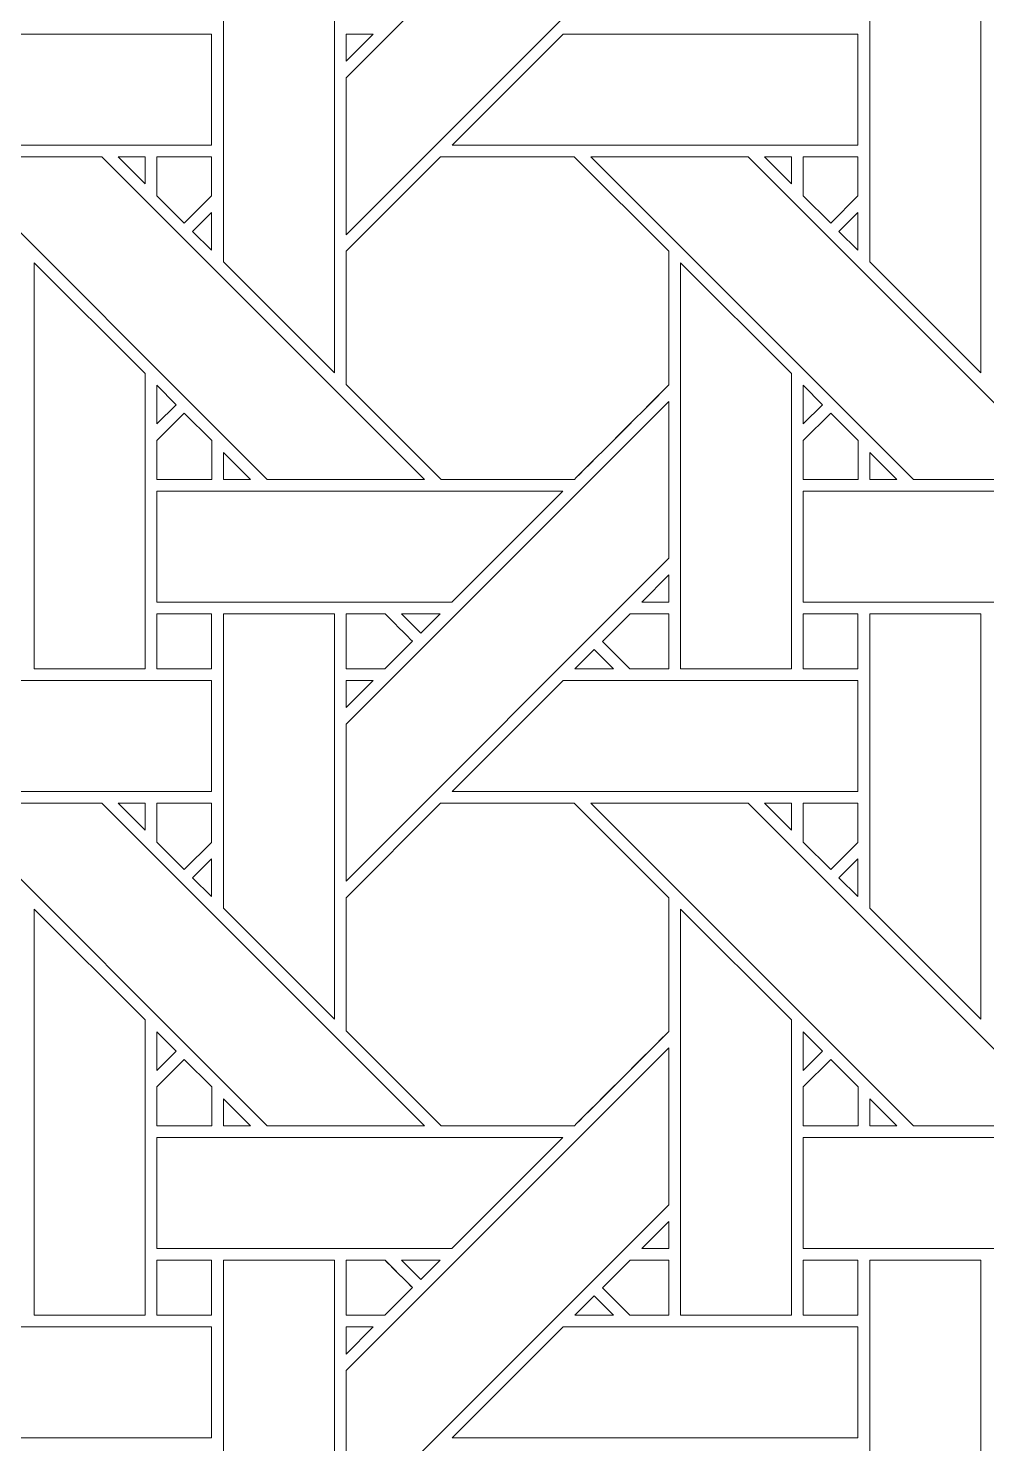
# Model space of a CAD drawing. Header units: inches. Extents: x 4.9 to 19.9, y 1.6 to 16.6.
# Drawn here: x 10.256 to 11.663, y 11.712 to 13.789 of the extents above; entities that cross this region are included whole.
import ezdxf

# ---------------------------------------------------------------- set-up
doc = ezdxf.new("R2010")
doc.units = ezdxf.units.IN
doc.header["$MEASUREMENT"] = 0
doc.layers.add('Design', color=7, linetype='Continuous', lineweight=0)

msp = doc.modelspace()

# ---------------------------------------------------------------- linework, layer by layer
at = {"layer": 'Design'}
for points, knots in [([(12.3829, 16.5948), (8.2407, 16.5948), (4.8829, 13.2369), (4.8829, 9.0948), (4.8829, 4.9526), (8.2407, 1.5948), (12.3829, 1.5948), (16.525, 1.5948), (19.8829, 4.9526), (19.8829, 9.0948), (19.8829, 13.2369), (16.525, 16.5948), (12.3829, 16.5948)], [0, 0, 0, 0, 1, 1, 1, 2, 2, 2, 3, 3, 3, 4, 4, 4, 4]), ([(12.3829, 15.6543), (8.7601, 15.6543), (5.8233, 12.7175), (5.8233, 9.0948), (5.8233, 5.472), (8.7601, 2.5353), (12.3829, 2.5353), (16.0056, 2.5353), (18.9424, 5.472), (18.9424, 9.0948), (18.9424, 12.7175), (16.0056, 15.6543), (12.3829, 15.6543)], [0, 0, 0, 0, 1, 1, 1, 2, 2, 2, 3, 3, 3, 4, 4, 4, 4]), ([(11.1966, 13.9603), (11.1966, 13.9603), (10.7229, 13.4866), (10.7229, 13.4866), (10.7229, 13.4866), (10.7229, 13.7167), (10.7229, 13.7167), (10.7229, 13.7167), (11.1966, 14.1903), (11.1966, 14.1903), (11.1966, 14.1903), (11.1966, 13.9603), (11.1966, 13.9603)], [0, 0, 0, 0, 1, 1, 1, 2, 2, 2, 3, 3, 3, 4, 4, 4, 4]), ([(10.5429, 13.4466), (10.5429, 13.4466), (10.5429, 13.8788), (10.5429, 13.8788), (10.5429, 13.8788), (10.7058, 13.8788), (10.7058, 13.8788), (10.7058, 13.8788), (10.7058, 13.2837), (10.7058, 13.2837), (10.7058, 13.2837), (10.5429, 13.4466), (10.5429, 13.4466)], [0, 0, 0, 0, 1, 1, 1, 2, 2, 2, 3, 3, 3, 4, 4, 4, 4]), ([(11.4916, 13.4466), (11.4916, 13.4466), (11.4916, 13.8788), (11.4916, 13.8788), (11.4916, 13.8788), (11.6545, 13.8788), (11.6545, 13.8788), (11.6545, 13.8788), (11.6545, 13.2837), (11.6545, 13.2837), (11.6545, 13.2837), (11.4916, 13.4466), (11.4916, 13.4466)], [0, 0, 0, 0, 1, 1, 1, 2, 2, 2, 3, 3, 3, 4, 4, 4, 4]), ([(10.5253, 13.7809), (10.5253, 13.7809), (10.5253, 13.6181), (10.5253, 13.6181), (10.5253, 13.6181), (9.9301, 13.6181), (9.9301, 13.6181), (9.9301, 13.6181), (10.0929, 13.7809), (10.0929, 13.7809), (10.0929, 13.7809), (10.5253, 13.7809), (10.5253, 13.7809)], [0, 0, 0, 0, 1, 1, 1, 2, 2, 2, 3, 3, 3, 4, 4, 4, 4]), ([(10.7628, 13.7809), (10.7628, 13.7809), (10.7229, 13.7411), (10.7229, 13.7411), (10.7229, 13.7411), (10.7229, 13.7809), (10.7229, 13.7809), (10.7229, 13.7809), (10.7628, 13.7809), (10.7628, 13.7809)], [0, 0, 0, 0, 1, 1, 1, 2, 2, 2, 3, 3, 3, 3]), ([(11.4741, 13.7809), (11.4741, 13.7809), (11.4741, 13.6181), (11.4741, 13.6181), (11.4741, 13.6181), (10.8788, 13.6181), (10.8788, 13.6181), (10.8788, 13.6181), (11.0416, 13.7809), (11.0416, 13.7809), (11.0416, 13.7809), (11.4741, 13.7809), (11.4741, 13.7809)], [0, 0, 0, 0, 1, 1, 1, 2, 2, 2, 3, 3, 3, 4, 4, 4, 4]), ([(10.838, 13.1273), (10.838, 13.1273), (10.6069, 13.1273), (10.6069, 13.1273), (10.6069, 13.1273), (10.1334, 13.601), (10.1334, 13.601), (10.1334, 13.601), (10.3643, 13.601), (10.3643, 13.601), (10.3643, 13.601), (10.838, 13.1273), (10.838, 13.1273)], [0, 0, 0, 0, 1, 1, 1, 2, 2, 2, 3, 3, 3, 4, 4, 4, 4]), ([(10.3884, 13.601), (10.3884, 13.601), (10.4279, 13.601), (10.4279, 13.601), (10.4279, 13.601), (10.4279, 13.5611), (10.4279, 13.5611), (10.4279, 13.5611), (10.3884, 13.601), (10.3884, 13.601)], [0, 0, 0, 0, 1, 1, 1, 2, 2, 2, 3, 3, 3, 3]), ([(10.5253, 13.601), (10.5253, 13.601), (10.5253, 13.5434), (10.5253, 13.5434), (10.5253, 13.5434), (10.4854, 13.5035), (10.4854, 13.5035), (10.4854, 13.5035), (10.445, 13.5438), (10.445, 13.5438), (10.445, 13.5438), (10.445, 13.601), (10.445, 13.601), (10.445, 13.601), (10.5253, 13.601), (10.5253, 13.601)], [0, 0, 0, 0, 1, 1, 1, 2, 2, 2, 3, 3, 3, 4, 4, 4, 5, 5, 5, 5]), ([(10.5253, 13.5434), (10.5253, 13.5434), (10.4854, 13.5035), (10.4854, 13.5035), (10.4854, 13.5035), (10.445, 13.5438), (10.445, 13.5438), (10.445, 13.5438), (10.445, 13.601), (10.445, 13.601), (10.445, 13.601), (10.5253, 13.601), (10.5253, 13.601), (10.5253, 13.601), (10.5253, 13.5434), (10.5253, 13.5434)], [0, 0, 0, 0, 1, 1, 1, 2, 2, 2, 3, 3, 3, 4, 4, 4, 5, 5, 5, 5]), ([(10.8616, 13.601), (10.8616, 13.601), (11.0578, 13.601), (11.0578, 13.601), (11.0578, 13.601), (11.1966, 13.4623), (11.1966, 13.4623), (11.1966, 13.4623), (11.1966, 13.2661), (11.1966, 13.2661), (11.1788, 13.2481), (11.0669, 13.1364), (11.0579, 13.1274), (11.0579, 13.1274), (10.8622, 13.1274), (10.8622, 13.1274), (10.8622, 13.1274), (10.7229, 13.2666), (10.7229, 13.2666), (10.7229, 13.2666), (10.7229, 13.4623), (10.7229, 13.4623), (10.7229, 13.4623), (10.8616, 13.601), (10.8616, 13.601)], [0, 0, 0, 0, 1, 1, 1, 2, 2, 2, 3, 3, 3, 4, 4, 4, 5, 5, 5, 6, 6, 6, 7, 7, 7, 8, 8, 8, 8]), ([(11.1966, 13.4623), (11.1966, 13.4623), (11.1966, 13.2661), (11.1966, 13.2661), (11.1787, 13.248), (11.0668, 13.1363), (11.0579, 13.1274), (11.0579, 13.1274), (10.8622, 13.1274), (10.8622, 13.1274), (10.8622, 13.1274), (10.7229, 13.2666), (10.7229, 13.2666), (10.7229, 13.2666), (10.7229, 13.4623), (10.7229, 13.4623), (10.7229, 13.4623), (10.8616, 13.601), (10.8616, 13.601), (10.8616, 13.601), (11.0578, 13.601), (11.0578, 13.601), (11.0578, 13.601), (11.1966, 13.4623), (11.1966, 13.4623)], [0, 0, 0, 0, 1, 1, 1, 2, 2, 2, 3, 3, 3, 4, 4, 4, 5, 5, 5, 6, 6, 6, 7, 7, 7, 8, 8, 8, 8]), ([(11.7867, 13.1273), (11.7867, 13.1273), (11.5556, 13.1273), (11.5556, 13.1273), (11.5556, 13.1273), (11.0821, 13.601), (11.0821, 13.601), (11.0821, 13.601), (11.313, 13.601), (11.313, 13.601), (11.313, 13.601), (11.7867, 13.1273), (11.7867, 13.1273)], [0, 0, 0, 0, 1, 1, 1, 2, 2, 2, 3, 3, 3, 4, 4, 4, 4]), ([(11.3372, 13.601), (11.3372, 13.601), (11.3766, 13.601), (11.3766, 13.601), (11.3766, 13.601), (11.3766, 13.5611), (11.3766, 13.5611), (11.3766, 13.5611), (11.3372, 13.601), (11.3372, 13.601)], [0, 0, 0, 0, 1, 1, 1, 2, 2, 2, 3, 3, 3, 3]), ([(11.474, 13.601), (11.474, 13.601), (11.474, 13.5434), (11.474, 13.5434), (11.474, 13.5434), (11.4341, 13.5035), (11.4341, 13.5035), (11.4341, 13.5035), (11.3938, 13.5438), (11.3938, 13.5438), (11.3938, 13.5438), (11.3938, 13.601), (11.3938, 13.601), (11.3938, 13.601), (11.474, 13.601), (11.474, 13.601)], [0, 0, 0, 0, 1, 1, 1, 2, 2, 2, 3, 3, 3, 4, 4, 4, 5, 5, 5, 5]), ([(11.474, 13.5434), (11.474, 13.5434), (11.4341, 13.5035), (11.4341, 13.5035), (11.4341, 13.5035), (11.3938, 13.5438), (11.3938, 13.5438), (11.3938, 13.5438), (11.3938, 13.601), (11.3938, 13.601), (11.3938, 13.601), (11.474, 13.601), (11.474, 13.601), (11.474, 13.601), (11.474, 13.5434), (11.474, 13.5434)], [0, 0, 0, 0, 1, 1, 1, 2, 2, 2, 3, 3, 3, 4, 4, 4, 5, 5, 5, 5]), ([(10.5253, 13.5191), (10.5253, 13.5191), (10.5253, 13.464), (10.5253, 13.464), (10.5253, 13.464), (10.4976, 13.4913), (10.4976, 13.4913), (10.4976, 13.4913), (10.5253, 13.5191), (10.5253, 13.5191)], [0, 0, 0, 0, 1, 1, 1, 2, 2, 2, 3, 3, 3, 3]), ([(11.4741, 13.5191), (11.4741, 13.5191), (11.4741, 13.464), (11.4741, 13.464), (11.4741, 13.464), (11.4463, 13.4913), (11.4463, 13.4913), (11.4463, 13.4913), (11.4741, 13.5191), (11.4741, 13.5191)], [0, 0, 0, 0, 1, 1, 1, 2, 2, 2, 3, 3, 3, 3]), ([(10.265, 12.8493), (10.265, 12.8493), (10.265, 13.4452), (10.265, 13.4452), (10.265, 13.4452), (10.4278, 13.283), (10.4278, 13.283), (10.4278, 13.283), (10.4278, 12.8493), (10.4278, 12.8493), (10.4278, 12.8493), (10.265, 12.8493), (10.265, 12.8493)], [0, 0, 0, 0, 1, 1, 1, 2, 2, 2, 3, 3, 3, 4, 4, 4, 4]), ([(11.2137, 12.8493), (11.2137, 12.8493), (11.2137, 13.4452), (11.2137, 13.4452), (11.2137, 13.4452), (11.3765, 13.283), (11.3765, 13.283), (11.3765, 13.283), (11.3765, 12.8493), (11.3765, 12.8493), (11.3765, 12.8493), (11.2137, 12.8493), (11.2137, 12.8493)], [0, 0, 0, 0, 1, 1, 1, 2, 2, 2, 3, 3, 3, 4, 4, 4, 4]), ([(10.4451, 13.2088), (10.4451, 13.2088), (10.4451, 13.2655), (10.4451, 13.2655), (10.4451, 13.2655), (10.4733, 13.2369), (10.4733, 13.2369), (10.4733, 13.2369), (10.4451, 13.2088), (10.4451, 13.2088)], [0, 0, 0, 0, 1, 1, 1, 2, 2, 2, 3, 3, 3, 3]), ([(11.3938, 13.2088), (11.3938, 13.2088), (11.3938, 13.2655), (11.3938, 13.2655), (11.3938, 13.2655), (11.422, 13.2369), (11.422, 13.2369), (11.422, 13.2369), (11.3938, 13.2088), (11.3938, 13.2088)], [0, 0, 0, 0, 1, 1, 1, 2, 2, 2, 3, 3, 3, 3]), ([(11.1966, 13.0116), (11.1966, 13.0116), (10.7229, 12.5379), (10.7229, 12.5379), (10.7229, 12.5379), (10.7229, 12.768), (10.7229, 12.768), (10.7229, 12.768), (11.1966, 13.2416), (11.1966, 13.2416), (11.1966, 13.2416), (11.1966, 13.0116), (11.1966, 13.0116)], [0, 0, 0, 0, 1, 1, 1, 2, 2, 2, 3, 3, 3, 4, 4, 4, 4]), ([(10.4451, 13.1271), (10.4451, 13.1271), (10.4451, 13.1844), (10.4451, 13.1844), (10.4451, 13.1844), (10.4854, 13.2247), (10.4854, 13.2247), (10.4854, 13.2247), (10.5257, 13.1844), (10.5257, 13.1844), (10.5257, 13.1844), (10.5257, 13.1271), (10.5257, 13.1271), (10.5257, 13.1271), (10.4451, 13.1271), (10.4451, 13.1271)], [0, 0, 0, 0, 1, 1, 1, 2, 2, 2, 3, 3, 3, 4, 4, 4, 5, 5, 5, 5]), ([(10.4854, 13.2247), (10.4854, 13.2247), (10.5257, 13.1844), (10.5257, 13.1844), (10.5257, 13.1844), (10.5257, 13.1271), (10.5257, 13.1271), (10.5257, 13.1271), (10.4451, 13.1271), (10.4451, 13.1271), (10.4451, 13.1271), (10.4451, 13.1844), (10.4451, 13.1844), (10.4451, 13.1844), (10.4854, 13.2247), (10.4854, 13.2247)], [0, 0, 0, 0, 1, 1, 1, 2, 2, 2, 3, 3, 3, 4, 4, 4, 5, 5, 5, 5]), ([(11.3938, 13.1271), (11.3938, 13.1271), (11.3938, 13.1844), (11.3938, 13.1844), (11.3938, 13.1844), (11.4341, 13.2247), (11.4341, 13.2247), (11.4341, 13.2247), (11.4745, 13.1844), (11.4745, 13.1844), (11.4745, 13.1844), (11.4745, 13.1271), (11.4745, 13.1271), (11.4745, 13.1271), (11.3938, 13.1271), (11.3938, 13.1271)], [0, 0, 0, 0, 1, 1, 1, 2, 2, 2, 3, 3, 3, 4, 4, 4, 5, 5, 5, 5]), ([(11.4341, 13.2247), (11.4341, 13.2247), (11.4745, 13.1844), (11.4745, 13.1844), (11.4745, 13.1844), (11.4745, 13.1271), (11.4745, 13.1271), (11.4745, 13.1271), (11.3938, 13.1271), (11.3938, 13.1271), (11.3938, 13.1271), (11.3938, 13.1844), (11.3938, 13.1844), (11.3938, 13.1844), (11.4341, 13.2247), (11.4341, 13.2247)], [0, 0, 0, 0, 1, 1, 1, 2, 2, 2, 3, 3, 3, 4, 4, 4, 5, 5, 5, 5]), ([(10.543, 13.1273), (10.543, 13.1273), (10.543, 13.1671), (10.543, 13.1671), (10.543, 13.1671), (10.5827, 13.1273), (10.5827, 13.1273), (10.5827, 13.1273), (10.543, 13.1273), (10.543, 13.1273)], [0, 0, 0, 0, 1, 1, 1, 2, 2, 2, 3, 3, 3, 3]), ([(11.4917, 13.1273), (11.4917, 13.1273), (11.4917, 13.1671), (11.4917, 13.1671), (11.4917, 13.1671), (11.5314, 13.1273), (11.5314, 13.1273), (11.5314, 13.1273), (11.4917, 13.1273), (11.4917, 13.1273)], [0, 0, 0, 0, 1, 1, 1, 2, 2, 2, 3, 3, 3, 3]), ([(11.0408, 13.1101), (11.0408, 13.1101), (10.8781, 12.9474), (10.8781, 12.9474), (10.8781, 12.9474), (10.4451, 12.9474), (10.4451, 12.9474), (10.4451, 12.9474), (10.4451, 13.1101), (10.4451, 13.1101), (10.4451, 13.1101), (11.0408, 13.1101), (11.0408, 13.1101)], [0, 0, 0, 0, 1, 1, 1, 2, 2, 2, 3, 3, 3, 4, 4, 4, 4]), ([(11.9895, 13.1101), (11.9895, 13.1101), (11.8268, 12.9474), (11.8268, 12.9474), (11.8268, 12.9474), (11.3938, 12.9474), (11.3938, 12.9474), (11.3938, 12.9474), (11.3938, 13.1101), (11.3938, 13.1101), (11.3938, 13.1101), (11.9895, 13.1101), (11.9895, 13.1101)], [0, 0, 0, 0, 1, 1, 1, 2, 2, 2, 3, 3, 3, 4, 4, 4, 4]), ([(11.1966, 12.9474), (11.1966, 12.9474), (11.1568, 12.9474), (11.1568, 12.9474), (11.1568, 12.9474), (11.1966, 12.9872), (11.1966, 12.9872), (11.1966, 12.9872), (11.1966, 12.9474), (11.1966, 12.9474)], [0, 0, 0, 0, 1, 1, 1, 2, 2, 2, 3, 3, 3, 3]), ([(10.4451, 12.8494), (10.4451, 12.8494), (10.4451, 12.9301), (10.4451, 12.9301), (10.4451, 12.9301), (10.5253, 12.9301), (10.5253, 12.9301), (10.5253, 12.9301), (10.5253, 12.8494), (10.5253, 12.8494), (10.5253, 12.8494), (10.4451, 12.8494), (10.4451, 12.8494)], [0, 0, 0, 0, 1, 1, 1, 2, 2, 2, 3, 3, 3, 4, 4, 4, 4]), ([(10.5253, 12.9301), (10.5253, 12.9301), (10.5253, 12.8494), (10.5253, 12.8494), (10.5253, 12.8494), (10.4451, 12.8494), (10.4451, 12.8494), (10.4451, 12.8494), (10.4451, 12.9301), (10.4451, 12.9301), (10.4451, 12.9301), (10.5253, 12.9301), (10.5253, 12.9301)], [0, 0, 0, 0, 1, 1, 1, 2, 2, 2, 3, 3, 3, 4, 4, 4, 4]), ([(10.5429, 12.4979), (10.5429, 12.4979), (10.5429, 12.9301), (10.5429, 12.9301), (10.5429, 12.9301), (10.7058, 12.9301), (10.7058, 12.9301), (10.7058, 12.9301), (10.7058, 12.335), (10.7058, 12.335), (10.7058, 12.335), (10.5429, 12.4979), (10.5429, 12.4979)], [0, 0, 0, 0, 1, 1, 1, 2, 2, 2, 3, 3, 3, 4, 4, 4, 4]), ([(10.78, 12.9301), (10.7851, 12.925), (10.8159, 12.8942), (10.8203, 12.8898), (10.8203, 12.8898), (10.7799, 12.8494), (10.7799, 12.8494), (10.7799, 12.8494), (10.7229, 12.8494), (10.7229, 12.8494), (10.7229, 12.8494), (10.7229, 12.9301), (10.7229, 12.9301), (10.7229, 12.9301), (10.78, 12.9301), (10.78, 12.9301)], [0, 0, 0, 0, 1, 1, 1, 2, 2, 2, 3, 3, 3, 4, 4, 4, 5, 5, 5, 5]), ([(10.8203, 12.8898), (10.8203, 12.8898), (10.7799, 12.8494), (10.7799, 12.8494), (10.7799, 12.8494), (10.7229, 12.8494), (10.7229, 12.8494), (10.7229, 12.8494), (10.7229, 12.9301), (10.7229, 12.9301), (10.7229, 12.9301), (10.78, 12.9301), (10.78, 12.9301), (10.7852, 12.9249), (10.816, 12.8941), (10.8203, 12.8898)], [0, 0, 0, 0, 1, 1, 1, 2, 2, 2, 3, 3, 3, 4, 4, 4, 5, 5, 5, 5]), ([(10.8044, 12.9301), (10.8044, 12.9301), (10.8608, 12.9301), (10.8608, 12.9301), (10.8608, 12.9301), (10.8326, 12.9019), (10.8326, 12.9019), (10.8326, 12.9019), (10.8044, 12.9301), (10.8044, 12.9301)], [0, 0, 0, 0, 1, 1, 1, 2, 2, 2, 3, 3, 3, 3]), ([(11.1395, 12.8494), (11.1395, 12.8494), (11.0991, 12.8897), (11.0991, 12.8897), (11.0991, 12.8897), (11.1396, 12.9302), (11.1396, 12.9302), (11.1396, 12.9302), (11.1966, 12.9302), (11.1966, 12.9302), (11.1966, 12.9302), (11.1966, 12.8494), (11.1966, 12.8494), (11.1966, 12.8494), (11.1395, 12.8494), (11.1395, 12.8494)], [0, 0, 0, 0, 1, 1, 1, 2, 2, 2, 3, 3, 3, 4, 4, 4, 5, 5, 5, 5]), ([(11.0991, 12.8897), (11.0991, 12.8897), (11.1396, 12.9302), (11.1396, 12.9302), (11.1396, 12.9302), (11.1966, 12.9302), (11.1966, 12.9302), (11.1966, 12.9302), (11.1966, 12.8494), (11.1966, 12.8494), (11.1966, 12.8494), (11.1395, 12.8494), (11.1395, 12.8494), (11.1395, 12.8494), (11.0991, 12.8897), (11.0991, 12.8897)], [0, 0, 0, 0, 1, 1, 1, 2, 2, 2, 3, 3, 3, 4, 4, 4, 5, 5, 5, 5]), ([(11.3938, 12.8494), (11.3938, 12.8494), (11.3938, 12.9301), (11.3938, 12.9301), (11.3938, 12.9301), (11.474, 12.9301), (11.474, 12.9301), (11.474, 12.9301), (11.474, 12.8494), (11.474, 12.8494), (11.474, 12.8494), (11.3938, 12.8494), (11.3938, 12.8494)], [0, 0, 0, 0, 1, 1, 1, 2, 2, 2, 3, 3, 3, 4, 4, 4, 4]), ([(11.474, 12.9301), (11.474, 12.9301), (11.474, 12.8494), (11.474, 12.8494), (11.474, 12.8494), (11.3938, 12.8494), (11.3938, 12.8494), (11.3938, 12.8494), (11.3938, 12.9301), (11.3938, 12.9301), (11.3938, 12.9301), (11.474, 12.9301), (11.474, 12.9301)], [0, 0, 0, 0, 1, 1, 1, 2, 2, 2, 3, 3, 3, 4, 4, 4, 4]), ([(11.4916, 12.4979), (11.4916, 12.4979), (11.4916, 12.9301), (11.4916, 12.9301), (11.4916, 12.9301), (11.6545, 12.9301), (11.6545, 12.9301), (11.6545, 12.9301), (11.6545, 12.335), (11.6545, 12.335), (11.6545, 12.335), (11.4916, 12.4979), (11.4916, 12.4979)], [0, 0, 0, 0, 1, 1, 1, 2, 2, 2, 3, 3, 3, 4, 4, 4, 4]), ([(11.1153, 12.8493), (11.1153, 12.8493), (11.0588, 12.8493), (11.0588, 12.8493), (11.0588, 12.8493), (11.087, 12.8776), (11.087, 12.8776), (11.087, 12.8776), (11.1153, 12.8493), (11.1153, 12.8493)], [0, 0, 0, 0, 1, 1, 1, 2, 2, 2, 3, 3, 3, 3]), ([(10.5253, 12.8322), (10.5253, 12.8322), (10.5253, 12.6694), (10.5253, 12.6694), (10.5253, 12.6694), (9.9301, 12.6694), (9.9301, 12.6694), (9.9301, 12.6694), (10.0929, 12.8322), (10.0929, 12.8322), (10.0929, 12.8322), (10.5253, 12.8322), (10.5253, 12.8322)], [0, 0, 0, 0, 1, 1, 1, 2, 2, 2, 3, 3, 3, 4, 4, 4, 4]), ([(10.7628, 12.8322), (10.7628, 12.8322), (10.7229, 12.7924), (10.7229, 12.7924), (10.7229, 12.7924), (10.7229, 12.8322), (10.7229, 12.8322), (10.7229, 12.8322), (10.7628, 12.8322), (10.7628, 12.8322)], [0, 0, 0, 0, 1, 1, 1, 2, 2, 2, 3, 3, 3, 3]), ([(11.4741, 12.8322), (11.4741, 12.8322), (11.4741, 12.6694), (11.4741, 12.6694), (11.4741, 12.6694), (10.8788, 12.6694), (10.8788, 12.6694), (10.8788, 12.6694), (11.0416, 12.8322), (11.0416, 12.8322), (11.0416, 12.8322), (11.4741, 12.8322), (11.4741, 12.8322)], [0, 0, 0, 0, 1, 1, 1, 2, 2, 2, 3, 3, 3, 4, 4, 4, 4]), ([(10.838, 12.1786), (10.838, 12.1786), (10.6069, 12.1786), (10.6069, 12.1786), (10.6069, 12.1786), (10.1334, 12.6522), (10.1334, 12.6522), (10.1334, 12.6522), (10.3643, 12.6522), (10.3643, 12.6522), (10.3643, 12.6522), (10.838, 12.1786), (10.838, 12.1786)], [0, 0, 0, 0, 1, 1, 1, 2, 2, 2, 3, 3, 3, 4, 4, 4, 4]), ([(10.3884, 12.6522), (10.3884, 12.6522), (10.4279, 12.6522), (10.4279, 12.6522), (10.4279, 12.6522), (10.4279, 12.6124), (10.4279, 12.6124), (10.4279, 12.6124), (10.3884, 12.6522), (10.3884, 12.6522)], [0, 0, 0, 0, 1, 1, 1, 2, 2, 2, 3, 3, 3, 3]), ([(10.5253, 12.6523), (10.5253, 12.6523), (10.5253, 12.5947), (10.5253, 12.5947), (10.5253, 12.5947), (10.4854, 12.5547), (10.4854, 12.5547), (10.4854, 12.5547), (10.445, 12.5951), (10.445, 12.5951), (10.445, 12.5951), (10.445, 12.6523), (10.445, 12.6523), (10.445, 12.6523), (10.5253, 12.6523), (10.5253, 12.6523)], [0, 0, 0, 0, 1, 1, 1, 2, 2, 2, 3, 3, 3, 4, 4, 4, 5, 5, 5, 5]), ([(10.5253, 12.5947), (10.5253, 12.5947), (10.4854, 12.5547), (10.4854, 12.5547), (10.4854, 12.5547), (10.445, 12.5951), (10.445, 12.5951), (10.445, 12.5951), (10.445, 12.6523), (10.445, 12.6523), (10.445, 12.6523), (10.5253, 12.6523), (10.5253, 12.6523), (10.5253, 12.6523), (10.5253, 12.5947), (10.5253, 12.5947)], [0, 0, 0, 0, 1, 1, 1, 2, 2, 2, 3, 3, 3, 4, 4, 4, 5, 5, 5, 5]), ([(10.8616, 12.6523), (10.8616, 12.6523), (11.0578, 12.6523), (11.0578, 12.6523), (11.0578, 12.6523), (11.1966, 12.5135), (11.1966, 12.5135), (11.1966, 12.5135), (11.1966, 12.3173), (11.1966, 12.3173), (11.1788, 12.2994), (11.0669, 12.1876), (11.0579, 12.1786), (11.0579, 12.1786), (10.8622, 12.1786), (10.8622, 12.1786), (10.8622, 12.1786), (10.7229, 12.3179), (10.7229, 12.3179), (10.7229, 12.3179), (10.7229, 12.5135), (10.7229, 12.5135), (10.7229, 12.5135), (10.8616, 12.6523), (10.8616, 12.6523)], [0, 0, 0, 0, 1, 1, 1, 2, 2, 2, 3, 3, 3, 4, 4, 4, 5, 5, 5, 6, 6, 6, 7, 7, 7, 8, 8, 8, 8]), ([(11.1966, 12.5135), (11.1966, 12.5135), (11.1966, 12.3173), (11.1966, 12.3173), (11.1784, 12.299), (11.0666, 12.1874), (11.0579, 12.1786), (11.0579, 12.1786), (10.8622, 12.1786), (10.8622, 12.1786), (10.8622, 12.1786), (10.7229, 12.3179), (10.7229, 12.3179), (10.7229, 12.3179), (10.7229, 12.5135), (10.7229, 12.5135), (10.7229, 12.5135), (10.8616, 12.6523), (10.8616, 12.6523), (10.8616, 12.6523), (11.0578, 12.6523), (11.0578, 12.6523), (11.0578, 12.6523), (11.1966, 12.5135), (11.1966, 12.5135)], [0, 0, 0, 0, 1, 1, 1, 2, 2, 2, 3, 3, 3, 4, 4, 4, 5, 5, 5, 6, 6, 6, 7, 7, 7, 8, 8, 8, 8]), ([(11.7867, 12.1786), (11.7867, 12.1786), (11.5557, 12.1786), (11.5557, 12.1786), (11.5557, 12.1786), (11.0821, 12.6522), (11.0821, 12.6522), (11.0821, 12.6522), (11.313, 12.6522), (11.313, 12.6522), (11.313, 12.6522), (11.7867, 12.1786), (11.7867, 12.1786)], [0, 0, 0, 0, 1, 1, 1, 2, 2, 2, 3, 3, 3, 4, 4, 4, 4]), ([(11.3372, 12.6522), (11.3372, 12.6522), (11.3766, 12.6522), (11.3766, 12.6522), (11.3766, 12.6522), (11.3766, 12.6124), (11.3766, 12.6124), (11.3766, 12.6124), (11.3372, 12.6522), (11.3372, 12.6522)], [0, 0, 0, 0, 1, 1, 1, 2, 2, 2, 3, 3, 3, 3]), ([(11.474, 12.6523), (11.474, 12.6523), (11.474, 12.5947), (11.474, 12.5947), (11.474, 12.5947), (11.4341, 12.5547), (11.4341, 12.5547), (11.4341, 12.5547), (11.3938, 12.5951), (11.3938, 12.5951), (11.3938, 12.5951), (11.3938, 12.6523), (11.3938, 12.6523), (11.3938, 12.6523), (11.474, 12.6523), (11.474, 12.6523)], [0, 0, 0, 0, 1, 1, 1, 2, 2, 2, 3, 3, 3, 4, 4, 4, 5, 5, 5, 5]), ([(11.474, 12.5947), (11.474, 12.5947), (11.4341, 12.5547), (11.4341, 12.5547), (11.4341, 12.5547), (11.3938, 12.5951), (11.3938, 12.5951), (11.3938, 12.5951), (11.3938, 12.6523), (11.3938, 12.6523), (11.3938, 12.6523), (11.474, 12.6523), (11.474, 12.6523), (11.474, 12.6523), (11.474, 12.5947), (11.474, 12.5947)], [0, 0, 0, 0, 1, 1, 1, 2, 2, 2, 3, 3, 3, 4, 4, 4, 5, 5, 5, 5]), ([(10.5253, 12.5704), (10.5253, 12.5704), (10.5253, 12.5152), (10.5253, 12.5152), (10.5253, 12.5152), (10.4976, 12.5426), (10.4976, 12.5426), (10.4976, 12.5426), (10.5253, 12.5704), (10.5253, 12.5704)], [0, 0, 0, 0, 1, 1, 1, 2, 2, 2, 3, 3, 3, 3]), ([(11.4741, 12.5704), (11.4741, 12.5704), (11.4741, 12.5152), (11.4741, 12.5152), (11.4741, 12.5152), (11.4463, 12.5426), (11.4463, 12.5426), (11.4463, 12.5426), (11.4741, 12.5704), (11.4741, 12.5704)], [0, 0, 0, 0, 1, 1, 1, 2, 2, 2, 3, 3, 3, 3]), ([(10.265, 11.9006), (10.265, 11.9006), (10.265, 12.4964), (10.265, 12.4964), (10.265, 12.4964), (10.4278, 12.3343), (10.4278, 12.3343), (10.4278, 12.3343), (10.4278, 11.9006), (10.4278, 11.9006), (10.4278, 11.9006), (10.265, 11.9006), (10.265, 11.9006)], [0, 0, 0, 0, 1, 1, 1, 2, 2, 2, 3, 3, 3, 4, 4, 4, 4]), ([(11.2137, 11.9006), (11.2137, 11.9006), (11.2137, 12.4964), (11.2137, 12.4964), (11.2137, 12.4964), (11.3765, 12.3343), (11.3765, 12.3343), (11.3765, 12.3343), (11.3765, 11.9006), (11.3765, 11.9006), (11.3765, 11.9006), (11.2137, 11.9006), (11.2137, 11.9006)], [0, 0, 0, 0, 1, 1, 1, 2, 2, 2, 3, 3, 3, 4, 4, 4, 4]), ([(10.4451, 12.26), (10.4451, 12.26), (10.4451, 12.3168), (10.4451, 12.3168), (10.4451, 12.3168), (10.4733, 12.2882), (10.4733, 12.2882), (10.4733, 12.2882), (10.4451, 12.26), (10.4451, 12.26)], [0, 0, 0, 0, 1, 1, 1, 2, 2, 2, 3, 3, 3, 3]), ([(11.3938, 12.26), (11.3938, 12.26), (11.3938, 12.3168), (11.3938, 12.3168), (11.3938, 12.3168), (11.422, 12.2882), (11.422, 12.2882), (11.422, 12.2882), (11.3938, 12.26), (11.3938, 12.26)], [0, 0, 0, 0, 1, 1, 1, 2, 2, 2, 3, 3, 3, 3]), ([(11.1966, 12.0628), (11.1966, 12.0628), (10.7229, 11.5892), (10.7229, 11.5892), (10.7229, 11.5892), (10.7229, 11.8193), (10.7229, 11.8193), (10.7229, 11.8193), (11.1966, 12.2929), (11.1966, 12.2929), (11.1966, 12.2929), (11.1966, 12.0628), (11.1966, 12.0628)], [0, 0, 0, 0, 1, 1, 1, 2, 2, 2, 3, 3, 3, 4, 4, 4, 4]), ([(10.4451, 12.1784), (10.4451, 12.1784), (10.4451, 12.2357), (10.4451, 12.2357), (10.4451, 12.2357), (10.4854, 12.276), (10.4854, 12.276), (10.4854, 12.276), (10.5257, 12.2357), (10.5257, 12.2357), (10.5257, 12.2357), (10.5257, 12.1784), (10.5257, 12.1784), (10.5257, 12.1784), (10.4451, 12.1784), (10.4451, 12.1784)], [0, 0, 0, 0, 1, 1, 1, 2, 2, 2, 3, 3, 3, 4, 4, 4, 5, 5, 5, 5]), ([(10.4854, 12.276), (10.4854, 12.276), (10.5257, 12.2357), (10.5257, 12.2357), (10.5257, 12.2357), (10.5257, 12.1784), (10.5257, 12.1784), (10.5257, 12.1784), (10.4451, 12.1784), (10.4451, 12.1784), (10.4451, 12.1784), (10.4451, 12.2357), (10.4451, 12.2357), (10.4451, 12.2357), (10.4854, 12.276), (10.4854, 12.276)], [0, 0, 0, 0, 1, 1, 1, 2, 2, 2, 3, 3, 3, 4, 4, 4, 5, 5, 5, 5]), ([(11.3938, 12.1784), (11.3938, 12.1784), (11.3938, 12.2357), (11.3938, 12.2357), (11.3938, 12.2357), (11.4341, 12.276), (11.4341, 12.276), (11.4341, 12.276), (11.4745, 12.2357), (11.4745, 12.2357), (11.4745, 12.2357), (11.4745, 12.1784), (11.4745, 12.1784), (11.4745, 12.1784), (11.3938, 12.1784), (11.3938, 12.1784)], [0, 0, 0, 0, 1, 1, 1, 2, 2, 2, 3, 3, 3, 4, 4, 4, 5, 5, 5, 5]), ([(11.4341, 12.276), (11.4341, 12.276), (11.4745, 12.2357), (11.4745, 12.2357), (11.4745, 12.2357), (11.4745, 12.1784), (11.4745, 12.1784), (11.4745, 12.1784), (11.3938, 12.1784), (11.3938, 12.1784), (11.3938, 12.1784), (11.3938, 12.2357), (11.3938, 12.2357), (11.3938, 12.2357), (11.4341, 12.276), (11.4341, 12.276)], [0, 0, 0, 0, 1, 1, 1, 2, 2, 2, 3, 3, 3, 4, 4, 4, 5, 5, 5, 5]), ([(10.543, 12.1786), (10.543, 12.1786), (10.543, 12.2184), (10.543, 12.2184), (10.543, 12.2184), (10.5827, 12.1786), (10.5827, 12.1786), (10.5827, 12.1786), (10.543, 12.1786), (10.543, 12.1786)], [0, 0, 0, 0, 1, 1, 1, 2, 2, 2, 3, 3, 3, 3]), ([(11.4917, 12.1786), (11.4917, 12.1786), (11.4917, 12.2184), (11.4917, 12.2184), (11.4917, 12.2184), (11.5314, 12.1786), (11.5314, 12.1786), (11.5314, 12.1786), (11.4917, 12.1786), (11.4917, 12.1786)], [0, 0, 0, 0, 1, 1, 1, 2, 2, 2, 3, 3, 3, 3]), ([(11.0408, 12.1613), (11.0408, 12.1613), (10.8781, 11.9986), (10.8781, 11.9986), (10.8781, 11.9986), (10.4451, 11.9986), (10.4451, 11.9986), (10.4451, 11.9986), (10.4451, 12.1613), (10.4451, 12.1613), (10.4451, 12.1613), (11.0408, 12.1613), (11.0408, 12.1613)], [0, 0, 0, 0, 1, 1, 1, 2, 2, 2, 3, 3, 3, 4, 4, 4, 4]), ([(11.9895, 12.1613), (11.9895, 12.1613), (11.8268, 11.9986), (11.8268, 11.9986), (11.8268, 11.9986), (11.3938, 11.9986), (11.3938, 11.9986), (11.3938, 11.9986), (11.3938, 12.1613), (11.3938, 12.1613), (11.3938, 12.1613), (11.9895, 12.1613), (11.9895, 12.1613)], [0, 0, 0, 0, 1, 1, 1, 2, 2, 2, 3, 3, 3, 4, 4, 4, 4]), ([(11.1966, 11.9987), (11.1966, 11.9987), (11.1568, 11.9987), (11.1568, 11.9987), (11.1568, 11.9987), (11.1966, 12.0384), (11.1966, 12.0384), (11.1966, 12.0384), (11.1966, 11.9987), (11.1966, 11.9987)], [0, 0, 0, 0, 1, 1, 1, 2, 2, 2, 3, 3, 3, 3]), ([(10.4451, 11.9006), (10.4451, 11.9006), (10.4451, 11.9814), (10.4451, 11.9814), (10.4451, 11.9814), (10.5253, 11.9814), (10.5253, 11.9814), (10.5253, 11.9814), (10.5253, 11.9006), (10.5253, 11.9006), (10.5253, 11.9006), (10.4451, 11.9006), (10.4451, 11.9006)], [0, 0, 0, 0, 1, 1, 1, 2, 2, 2, 3, 3, 3, 4, 4, 4, 4]), ([(10.5253, 11.9814), (10.5253, 11.9814), (10.5253, 11.9006), (10.5253, 11.9006), (10.5253, 11.9006), (10.4451, 11.9006), (10.4451, 11.9006), (10.4451, 11.9006), (10.4451, 11.9814), (10.4451, 11.9814), (10.4451, 11.9814), (10.5253, 11.9814), (10.5253, 11.9814)], [0, 0, 0, 0, 1, 1, 1, 2, 2, 2, 3, 3, 3, 4, 4, 4, 4]), ([(10.7058, 11.9814), (10.7058, 11.9814), (10.7058, 11.3863), (10.7058, 11.3863), (10.7058, 11.3863), (10.5429, 11.5492), (10.5429, 11.5492), (10.5429, 11.5492), (10.5429, 11.9814), (10.5429, 11.9814), (10.5429, 11.9814), (10.7058, 11.9814), (10.7058, 11.9814)], [0, 0, 0, 0, 1, 1, 1, 2, 2, 2, 3, 3, 3, 4, 4, 4, 4]), ([(10.78, 11.9814), (10.7851, 11.9763), (10.8159, 11.9455), (10.8203, 11.9411), (10.8203, 11.9411), (10.7799, 11.9006), (10.7799, 11.9006), (10.7799, 11.9006), (10.7229, 11.9006), (10.7229, 11.9006), (10.7229, 11.9006), (10.7229, 11.9814), (10.7229, 11.9814), (10.7229, 11.9814), (10.78, 11.9814), (10.78, 11.9814)], [0, 0, 0, 0, 1, 1, 1, 2, 2, 2, 3, 3, 3, 4, 4, 4, 5, 5, 5, 5]), ([(10.805, 11.9564), (10.805, 11.9564), (10.8203, 11.9411), (10.8203, 11.9411), (10.8203, 11.9411), (10.7799, 11.9006), (10.7799, 11.9006), (10.7799, 11.9006), (10.7229, 11.9006), (10.7229, 11.9006), (10.7229, 11.9006), (10.7229, 11.9814), (10.7229, 11.9814), (10.7229, 11.9814), (10.78, 11.9814), (10.78, 11.9814), (10.7854, 11.976), (10.7956, 11.9658), (10.805, 11.9564)], [0, 0, 0, 0, 1, 1, 1, 2, 2, 2, 3, 3, 3, 4, 4, 4, 5, 5, 5, 6, 6, 6, 6]), ([(10.8044, 11.9814), (10.8044, 11.9814), (10.8608, 11.9814), (10.8608, 11.9814), (10.8608, 11.9814), (10.8325, 11.9532), (10.8325, 11.9532), (10.8325, 11.9532), (10.8044, 11.9814), (10.8044, 11.9814)], [0, 0, 0, 0, 1, 1, 1, 2, 2, 2, 3, 3, 3, 3]), ([(11.1395, 11.9006), (11.1395, 11.9006), (11.0991, 11.941), (11.0991, 11.941), (11.0991, 11.941), (11.1396, 11.9814), (11.1396, 11.9814), (11.1396, 11.9814), (11.1966, 11.9814), (11.1966, 11.9814), (11.1966, 11.9814), (11.1966, 11.9006), (11.1966, 11.9006), (11.1966, 11.9006), (11.1395, 11.9006), (11.1395, 11.9006)], [0, 0, 0, 0, 1, 1, 1, 2, 2, 2, 3, 3, 3, 4, 4, 4, 5, 5, 5, 5]), ([(11.0991, 11.941), (11.0991, 11.941), (11.1396, 11.9814), (11.1396, 11.9814), (11.1396, 11.9814), (11.1966, 11.9814), (11.1966, 11.9814), (11.1966, 11.9814), (11.1966, 11.9006), (11.1966, 11.9006), (11.1966, 11.9006), (11.1395, 11.9006), (11.1395, 11.9006), (11.1395, 11.9006), (11.0991, 11.941), (11.0991, 11.941)], [0, 0, 0, 0, 1, 1, 1, 2, 2, 2, 3, 3, 3, 4, 4, 4, 5, 5, 5, 5]), ([(11.3938, 11.9006), (11.3938, 11.9006), (11.3938, 11.9814), (11.3938, 11.9814), (11.3938, 11.9814), (11.474, 11.9814), (11.474, 11.9814), (11.474, 11.9814), (11.474, 11.9006), (11.474, 11.9006), (11.474, 11.9006), (11.3938, 11.9006), (11.3938, 11.9006)], [0, 0, 0, 0, 1, 1, 1, 2, 2, 2, 3, 3, 3, 4, 4, 4, 4]), ([(11.474, 11.9814), (11.474, 11.9814), (11.474, 11.9006), (11.474, 11.9006), (11.474, 11.9006), (11.3938, 11.9006), (11.3938, 11.9006), (11.3938, 11.9006), (11.3938, 11.9814), (11.3938, 11.9814), (11.3938, 11.9814), (11.474, 11.9814), (11.474, 11.9814)], [0, 0, 0, 0, 1, 1, 1, 2, 2, 2, 3, 3, 3, 4, 4, 4, 4]), ([(11.4916, 11.5492), (11.4916, 11.5492), (11.4916, 11.9814), (11.4916, 11.9814), (11.4916, 11.9814), (11.6545, 11.9814), (11.6545, 11.9814), (11.6545, 11.9814), (11.6545, 11.3863), (11.6545, 11.3863), (11.6545, 11.3863), (11.4916, 11.5492), (11.4916, 11.5492)], [0, 0, 0, 0, 1, 1, 1, 2, 2, 2, 3, 3, 3, 4, 4, 4, 4]), ([(11.1153, 11.9006), (11.1153, 11.9006), (11.0588, 11.9006), (11.0588, 11.9006), (11.0588, 11.9006), (11.087, 11.9289), (11.087, 11.9289), (11.087, 11.9289), (11.1153, 11.9006), (11.1153, 11.9006)], [0, 0, 0, 0, 1, 1, 1, 2, 2, 2, 3, 3, 3, 3]), ([(10.5253, 11.8835), (10.5253, 11.8835), (10.5253, 11.7206), (10.5253, 11.7206), (10.5253, 11.7206), (9.9301, 11.7206), (9.9301, 11.7206), (9.9301, 11.7206), (10.0929, 11.8835), (10.0929, 11.8835), (10.0929, 11.8835), (10.5253, 11.8835), (10.5253, 11.8835)], [0, 0, 0, 0, 1, 1, 1, 2, 2, 2, 3, 3, 3, 4, 4, 4, 4]), ([(10.7628, 11.8835), (10.7628, 11.8835), (10.7229, 11.8436), (10.7229, 11.8436), (10.7229, 11.8436), (10.7229, 11.8835), (10.7229, 11.8835), (10.7229, 11.8835), (10.7628, 11.8835), (10.7628, 11.8835)], [0, 0, 0, 0, 1, 1, 1, 2, 2, 2, 3, 3, 3, 3]), ([(11.4741, 11.8835), (11.4741, 11.8835), (11.4741, 11.7206), (11.4741, 11.7206), (11.4741, 11.7206), (10.8788, 11.7206), (10.8788, 11.7206), (10.8788, 11.7206), (11.0416, 11.8835), (11.0416, 11.8835), (11.0416, 11.8835), (11.4741, 11.8835), (11.4741, 11.8835)], [0, 0, 0, 0, 1, 1, 1, 2, 2, 2, 3, 3, 3, 4, 4, 4, 4])]:
    msp.add_open_spline(points, degree=3, knots=knots, dxfattribs=at)

doc.saveas('drawing.dxf')
